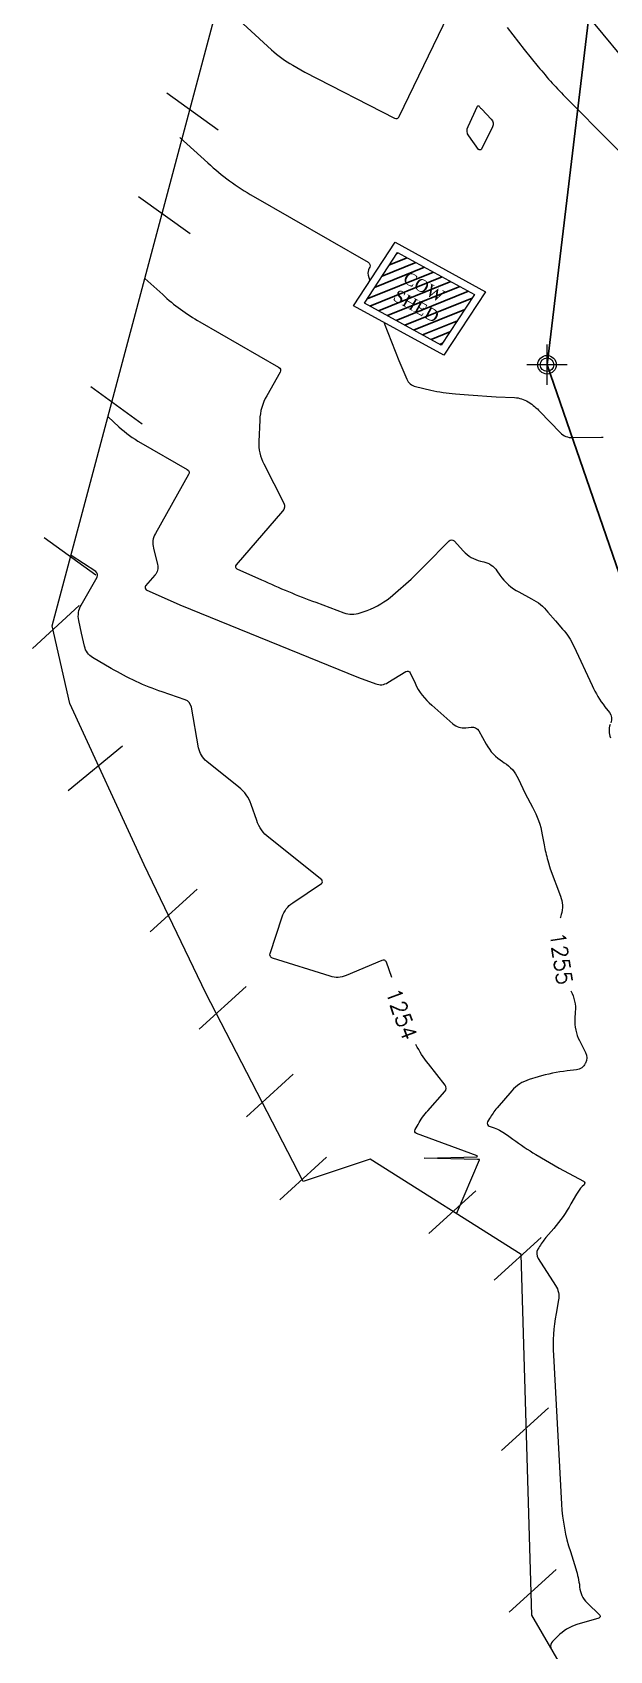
# Model space of a CAD drawing. Header units: metres. Extents: x 331672 to 331918, y 3055529 to 3055826.
# Drawn here: x 331672.3 to 331709.7, y 3055643.2 to 3055748.1 of the extents above; entities that cross this region are included whole.
import ezdxf

# ---------------------------------------------------------------- set-up
doc = ezdxf.new("R2010")
doc.units = ezdxf.units.M
doc.header["$MEASUREMENT"] = 0
doc.linetypes.add('ACAD_ISO06W100', pattern=[36, 24, -3, 0, -3, 0, -3, 0, -3])
for name, color, linetype, lineweight in [('BC', 7, 'Continuous', 20), ('Building', 7, 'Continuous', 20), ('Cont_Annotation', 7, 'Continuous', 15), ('Contour', 4, 'Continuous', 15), ('F', 10, 'Continuous', 20), ('Index_Contour', 8, 'Continuous', 20), ('Road', 170, 'Continuous', 25), ('Station', 50, 'Continuous', 13)]:
    doc.layers.add(name, color=color, linetype=linetype, lineweight=lineweight)
doc.layers.add('House Drain', color=7, linetype='Continuous', lineweight=5, transparency=0.5)
doc.layers.add('Shed', color=147, linetype='Continuous')
doc.styles.add('CAD', font='times.ttf')
doc.styles.add('Cont_Anno', font='')
doc.styles.get('Cont_Anno').set_extended_font_data('romans', bold=True)

msp = doc.modelspace()

# ---------------------------------------------------------------- hatches: boundary and pattern name
at = {"layer": 'Shed'}
h = msp.add_hatch(dxfattribs=at)
h.set_pattern_fill('ANSI31', color=256, scale=4, angle=157)
h.set_pattern_definition([(202, (0, 0), (0.18730329671, -0.46359192728), [])])
h.paths.add_polyline_path([(331695.99, 3055733.81), (331693.85, 3055730.53), (331698.83, 3055727.81), (331700.98, 3055731.09)])
h.paths.add_polyline_path([(331696.59, 3055732.89), (331699.54, 3055731.26), (331698.3, 3055729.03), (331695.36, 3055730.66)], flags=24)

# ---------------------------------------------------------------- linework, layer by layer
at = {"layer": 'Building'}
msp.add_lwpolyline([(331695.99, 3055733.81), (331700.98, 3055731.09), (331698.83, 3055727.81), (331693.85, 3055730.53)], close=True, dxfattribs=at)
at = {"layer": 'Contour'}
for points, elevation in [([(331686.81, 3055759.02), (331689.19, 3055756.85, 0.070075), (331691.64, 3055755.16), (331696.04, 3055752.9, 0.421037), (331696.36, 3055753), (331699.93, 3055760.44, -0.557881), (331700.09, 3055760.45), (331701.59, 3055758.17, 0.019858), (331704.87, 3055753.52), (331707.01, 3055750.74), (331710.44, 3055746.57, 0.024084), (331710.64, 3055746.35), (331710.68, 3055746.32, 0.019131), (331710.89, 3055746.11), (331715.04, 3055742.5), (331716.57, 3055741.04, 0.028762), (331719.69, 3055738.38), (331723.13, 3055735.75, 0.119352), (331724.69, 3055735.04), (331730.12, 3055733.95, -0.017221), (331730.19, 3055733.93, -0.017221)], 1259), ([(331684.42, 3055750.06), (331687.83, 3055746.94, 0.05748), (331689.21, 3055745.94), (331689.99, 3055745.49), (331695.8, 3055742.51, 0.421037), (331696.11, 3055742.62), (331700.54, 3055751.83, -0.557881)], 1258), ([(331703.09, 3055748.38), (331704.19, 3055746.95), (331705.11, 3055745.84, 0.024084), (331706.97, 3055743.78), (331712.62, 3055738.08, 0.019131), (331713.92, 3055736.86), (331714.64, 3055736.24), (331715.15, 3055735.75, 0.028762), (331716.14, 3055734.9), (331716.8, 3055734.4, 0.119352), (331718.37, 3055733.69), (331720.38, 3055733.28, -0.35584), (331720.67, 3055732.94), (331720.7, 3055731.32, 0.102355), (331721.14, 3055729.36), (331721.78, 3055727.88)], 1258), ([(331700.56, 3055741.98), (331701.18, 3055743.28, -0.547449), (331701.29, 3055743.29), (331701.31, 3055743.25, 0.040833), (331701.45, 3055743.09), (331702.07, 3055742.45, -0.325899), (331702.15, 3055741.95), (331701.43, 3055740.51, -0.540099), (331701.25, 3055740.49), (331700.61, 3055741.36, -0.28424), (331700.56, 3055741.98)], 1257), ([(331681.9, 3055741.25), (331683.7, 3055739.61, 0.05748), (331686.64, 3055737.46), (331694.09, 3055733.18, -0.412273), (331694.19, 3055732.85), (331694.16, 3055732.8, 0.201436), (331694.1, 3055732.35), (331694.19, 3055731.98)], 1258), ([(331679.63, 3055732.12), (331680.78, 3055731.08, 0.05748), (331683.19, 3055729.32), (331688.29, 3055726.39, -0.412273), (331688.38, 3055726.06), (331687.52, 3055724.53, 0.123928), (331687.07, 3055722.95), (331687.01, 3055721.57, 0.136118), (331687.33, 3055720.12), (331688.62, 3055717.58, -0.313174), (331688.55, 3055717.05), (331685.53, 3055713.57, 0.490002), (331685.58, 3055713.33), (331687.18, 3055712.61, 0.019108), (331690.7, 3055711.15), (331692.51, 3055710.48, 0.184719), (331693.57, 3055710.47), (331694.02, 3055710.63, 0.098852), (331695.7, 3055711.62), (331696.88, 3055712.66), (331697.76, 3055713.54), (331699.34, 3055715.13, -0.426675), (331699.66, 3055715.13), (331700.26, 3055714.47, 0.156515), (331701.37, 3055713.82), (331701.59, 3055713.77, -0.191598), (331702.43, 3055713.2), (331702.63, 3055712.91, 0.123574), (331703.86, 3055711.82), (331704.68, 3055711.38, -0.098757), (331705.74, 3055710.52), (331706.22, 3055709.96), (331706.69, 3055709.42, -0.076446), (331707.41, 3055708.32), (331708.6, 3055705.76, 0.059406), (331709.43, 3055704.39), (331709.72, 3055704.02, -0.268235), (331709.82, 3055703.35)], 1256), ([(331695.13, 3055729.23), (331696.08, 3055726.81), (331696.59, 3055725.61, 0.247573), (331697.16, 3055725.13), (331698.15, 3055724.9, 0.037735), (331699.74, 3055724.65), (331700.59, 3055724.58), (331702.38, 3055724.46), (331703.58, 3055724.41, -0.140362), (331704.45, 3055724.13), (331704.49, 3055724.11, -0.059618), (331705.22, 3055723.51), (331706.53, 3055722.15, 0.216068), (331707.35, 3055721.82), (331709.2, 3055721.85, -0.019466), (331709.32, 3055721.85, -0.019466)], 1258), ([(331695.62, 3055686.85), (331695.27, 3055687.84, 0.431834), (331694.98, 3055687.96), (331692.67, 3055686.98, -0.186636), (331691.63, 3055686.93), (331687.9, 3055688.1, -0.417539), (331687.74, 3055688.4), (331688.52, 3055690.78, -0.17435), (331689.21, 3055691.68), (331691.07, 3055692.94, 0.494296), (331691.08, 3055693.17), (331687.65, 3055695.91, -0.148218), (331686.87, 3055697.02), (331686.51, 3055698.06, 0.147949), (331685.72, 3055699.17), (331683.63, 3055700.85, -0.189567), (331683.11, 3055701.73), (331682.64, 3055704.36, 0.280337), (331682.23, 3055704.84), (331680.75, 3055705.35, -0.053066), (331677.45, 3055706.87), (331676.24, 3055707.58, -0.216079), (331675.72, 3055708.3), (331675.53, 3055709.16), (331675.35, 3055709.97, -0.192936), (331675.5, 3055710.97), (331676.53, 3055712.78, 0.395902), (331676.44, 3055713.14), (331674.85, 3055714.19)], 1254), ([(331709.77, 3055703.23, 0.207811), (331709.8, 3055702.38)], 1256), ([(331699.82, 3055671.55), (331701.3, 3055675.03, 0.522356), (331701.27, 3055675.07), (331701.17, 3055675.07), (331697.73, 3055675.14, -0.815701), (331697.73, 3055675.14), (331701.15, 3055675.24, 0.727817), (331701.15, 3055675.29), (331697.23, 3055676.74, -0.456036), (331697.13, 3055677), (331697.32, 3055677.33, -0.057629), (331697.95, 3055678.22), (331699.06, 3055679.46, 0.368938), (331699.08, 3055679.88), (331697.99, 3055681.25, -0.054733), (331697.19, 3055682.51, -0.054733)], 1254)]:
    msp.add_lwpolyline(points, format="xyb", dxfattribs=dict(at, elevation=elevation))
at = {"layer": 'F'}
for p, q in [((331681.04, 3055744.16), (331684.37, 3055741.75)), ((331679.22, 3055737.44), (331682.55, 3055735.03)), ((331676.13, 3055725.13), (331679.46, 3055722.72)), ((331673.11, 3055715.35), (331676.44, 3055712.94)), ((331675.38, 3055710.94), (331672.34, 3055708.17)), ((331678.18, 3055701.83), (331674.66, 3055698.93)), ((331683.01, 3055692.57), (331679.97, 3055689.8)), ((331686.19, 3055686.27), (331683.15, 3055683.51)), ((331689.24, 3055680.59), (331686.2, 3055677.82)), ((331691.4, 3055675.2), (331688.36, 3055672.44)), ((331701.06, 3055673.03), (331698.02, 3055670.27)), ((331705.29, 3055670.01), (331702.25, 3055667.24)), ((331705.78, 3055658.97), (331702.74, 3055656.2)), ((331706.27, 3055648.5), (331703.23, 3055645.73))]:
    msp.add_line(p, q, dxfattribs=at)
at = {"layer": 'F', "color": 240, "true_color": 0xed1f24, "elevation": 1263.39}
msp.add_lwpolyline([(331708.61, 3055638.74), (331708, 3055639.86), (331704.69, 3055645.54), (331704.01, 3055668.9), (331694.23, 3055675.08), (331689.89, 3055673.64), (331683.58, 3055685.84), (331679.58, 3055694.15), (331674.76, 3055704.6), (331673.63, 3055709.62), (331697.31, 3055798.43)], dxfattribs=at)
at = {"layer": 'House Drain', "transparency": 33554559}
msp.add_lwpolyline([(331695.83, 3055734.47), (331701.69, 3055731.27), (331699, 3055727.15), (331693.14, 3055730.35)], close=True, dxfattribs=at)
at = {"layer": 'Index_Contour', "elevation": 1255}
for points in [[(331677.24, 3055723.16), (331677.94, 3055722.52, 0.05748), (331679.37, 3055721.48), (331682.37, 3055719.76, -0.412273), (331682.46, 3055719.42), (331680.31, 3055715.61, 0.201436), (331680.18, 3055714.66), (331680.45, 3055713.61, -0.254564), (331680.28, 3055712.91), (331679.67, 3055712.21, 0.490002), (331679.72, 3055711.97), (331681.89, 3055710.99), (331693.46, 3055706.29), (331694.58, 3055705.87, 0.239908), (331695.36, 3055705.95), (331696.53, 3055706.67, -0.445836), (331696.82, 3055706.59), (331697.13, 3055705.91, 0.110794), (331698.21, 3055704.48), (331699.58, 3055703.29, 0.21861), (331700.41, 3055703.03), (331700.77, 3055703.07, -0.308506), (331701.26, 3055702.82), (331701.74, 3055701.96, 0.126937), (331702.8, 3055700.83), (331702.91, 3055700.76, -0.147176), (331703.81, 3055699.73), (331704.26, 3055698.77), (331704.74, 3055697.88, -0.082771), (331705.37, 3055696.1), (331705.49, 3055695.45, 0.027784), (331705.73, 3055694.43), (331705.89, 3055693.89), (331706.55, 3055692.12, -0.164997), (331706.6, 3055690.92), (331706.56, 3055690.76, 0.004386), (331706.54, 3055690.69, 0.004386)], [(331707.23, 3055685.98, -0.143012), (331707.51, 3055684.62), (331707.49, 3055684.17, 0.140758), (331707.78, 3055682.76), (331708.18, 3055681.98, -0.246239), (331708.18, 3055681.3), (331708.16, 3055681.27, -0.26112), (331707.59, 3055680.87), (331706.98, 3055680.8, 0.044946), (331705.1, 3055680.41), (331704.53, 3055680.24, 0.149935), (331703.4, 3055679.51), (331702.44, 3055678.4, 0.053091), (331701.96, 3055677.71), (331701.83, 3055677.49, 0.456036), (331701.93, 3055677.22), (331702.25, 3055677.11, -0.075324), (331703.12, 3055676.63), (331703.47, 3055676.37, 0.027585), (331704.96, 3055675.38), (331706.47, 3055674.49), (331708.04, 3055673.66, -0.493692), (331708.08, 3055673.42), (331707.96, 3055673.31, 0.072769), (331707.59, 3055672.82), (331707.23, 3055672.19, -0.05139), (331706.12, 3055670.59), (331705.61, 3055670, 0.047696), (331705.14, 3055669.34), (331705.09, 3055669.25, 0.290709), (331705.1, 3055668.65), (331706.23, 3055666.9, -0.200018), (331706.42, 3055665.96), (331706.26, 3055665.08, 0.062834), (331706.09, 3055662.38), (331706.62, 3055652.74, 0.066606), (331707.19, 3055649.66), (331707.54, 3055648.54, -0.051628), (331707.79, 3055647.4), (331707.79, 3055647.36, 0.177307), (331708.27, 3055646.35), (331709.09, 3055645.54, -0.54318), (331709.04, 3055645.36), (331707.62, 3055644.93, 0.131202), (331706.38, 3055644.18), (331706.03, 3055643.83, 0.263235), (331705.92, 3055643.44)]]:
    msp.add_lwpolyline(points, format="xyb", dxfattribs=at)
at = {"layer": 'Road'}
msp.add_open_spline([(331744.09, 3055696.94), (331744.09, 3055696.94), (331744.09, 3055696.94), (331744.09, 3055696.94), (331736.76, 3055690.86), (331729.94, 3055684.43), (331726.17, 3055675.71), (331723.66, 3055668.67), (331719.46, 3055660.71), (331715.08, 3055654.3), (331713.19, 3055645.31), (331710.55, 3055641.32), (331708.82, 3055638.85, 1263.39)], degree=3, knots=[0, 0, 0, 0, 0.828982, 1.570777, 8.846335, 19.510447, 27.953821, 37.262529, 41.903817, 54.956803, 60.118729, 69.140933, 69.140933, 69.140933, 69.140933], dxfattribs=at)
at = {"layer": 'Station', "linetype": 'ACAD_ISO06W100', "lineweight": 25}
msp.add_lwpolyline([(331725.5, 3055647.01), (331725.3, 3055669.62), (331705.68, 3055726.54), (331715.36, 3055807.2), (331773.77, 3055776.49), (331816.09, 3055733.67)], dxfattribs=at)
at = {"layer": 'Station', "linetype": 'Continuous', "lineweight": 18}
for points in [[(331706.99, 3055726.54), (331705.68, 3055726.54), (331705.68, 3055727.84)], [(331705.68, 3055725.23), (331705.68, 3055726.54), (331704.38, 3055726.54)]]:
    msp.add_lwpolyline(points, dxfattribs=at)
for radius in [0.601, 0.438]:
    msp.add_circle((331705.68, 3055726.54), radius, dxfattribs=at)

# ---------------------------------------------------------------- texts
at = {"layer": 'BC', "insert": (331696.67, 3055732.62, 628.63), "char_height": 0.8, "attachment_point": 1, "rotation": 331.0368, "style": 'CAD'}
msp.add_mtext_dynamic_manual_height_columns('COW\\PSHED', width=2.8334, gutter_width=1, heights=[0], dxfattribs=at)
at = {"layer": 'Cont_Annotation', "style": 'Cont_Anno'}
for s, rotation, p in [('1255', 278.2812, (331705.85, 3055689.71, 1255)), ('1254', 289.9185, (331695.2, 3055685.93, 1254))]:
    msp.add_text(s, height=1, rotation=rotation, dxfattribs=at).set_placement(p)

doc.saveas('drawing.dxf')
